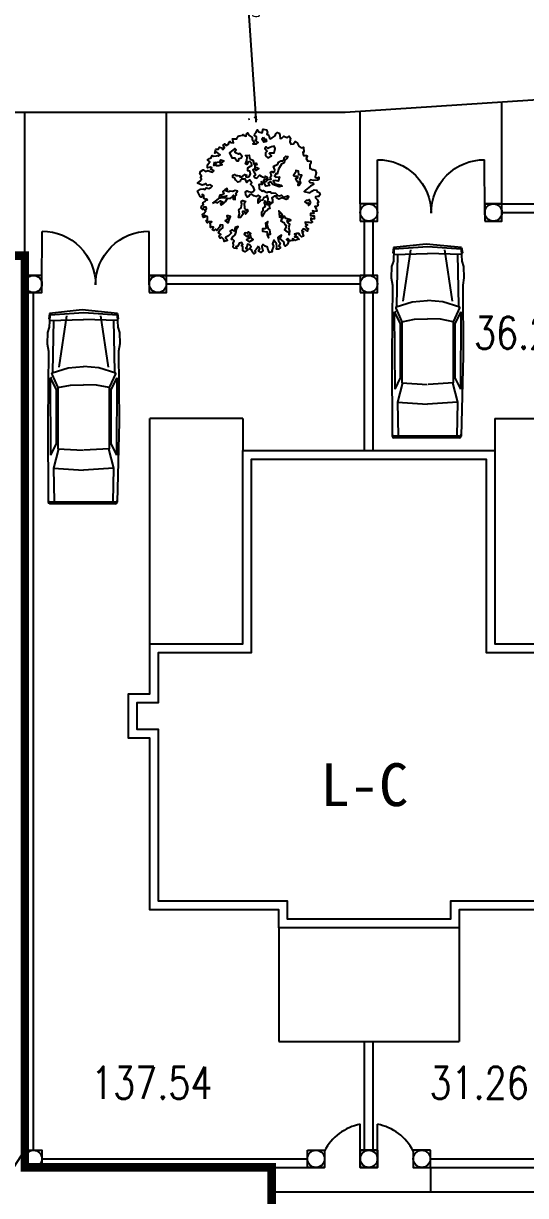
# Model space of a CAD drawing. Extents: x 1035948 to 1665131, y -158296 to 142149.
# Drawn here: x 1368461 to 1385307, y -59443 to -20117 of the extents above; entities that cross this region are included whole.
import ezdxf
from ezdxf.enums import TextEntityAlignment as Align

# ---------------------------------------------------------------- set-up
doc = ezdxf.new("R2010")
doc.units = 0
doc.header["$LTSCALE"] = 200
doc.header["$MEASUREMENT"] = 0
doc.layers.get('0').update_dxf_attribs({"linetype": 'CONTINUOUS'})
doc.layers.get('DEFPOINTS').update_dxf_attribs({"linetype": 'CONTINUOUS'})
for name, color, linetype in [('CH1', 7, 'CONTINUOUS'), ('CH3', 7, 'CONTINUOUS'), ('DL', 21, 'CONTINUOUS'), ('LH', 62, 'CONTINUOUS'), ('LMLK', 123, 'CONTINUOUS'), ('WINDOW', 2, 'CONTINUOUS'), ('WLL1', 7, 'CONTINUOUS'), ('合欢', 7, 'CONTINUOUS'), ('院子', 140, 'CONTINUOUS')]:
    doc.layers.add(name, color=color, linetype=linetype)
doc.styles.add('DIM', font='txt')
doc.styles.add('DIM_FONT', font='SIMPLEX.shx', dxfattribs={"width": 0.8})
doc.styles.add('H1', font='SimSun.ttf')
doc.dimstyles.new('DIMN80', dxfattribs={"dimscale": 0.8, "dimtxt": 300, "dimasz": 1, "dimexe": 250, "dimexo": 300, "dimgap": 150, "dimtad": 1, "dimdec": 0, "dimzin": 0, "dimdsep": 46, "dimtxsty": 'DIM_FONT', "dimblk": '_DIMX', "dimcen": 0.09, "dimclrt": 7, "dimadec": 0, "dimazin": 0, "dimtfac": 1, "dimtdec": 0, "dimtix": 1, "dimtmove": 2, "dimatfit": 3, "dimldrblk": '_DIMX', "dimfxl": 0, "dimtolj": 1, "dimtzin": 0, "dimarcsym": 0})

# ---------------------------------------------------------------- blocks, each defined once
blk = doc.blocks.new('ZW04')
at = {"layer": '合欢', "color": 3, "linetype": 'ByBlock', "elevation": 4620}
for points in [[(-149, -2071), (-241, -2195), (-299, -2255), (-275, -2313), (-333, -2364), (-399, -2296), (-409, -2221), (-508, -2170), (-433, -2102), (-501, -2020), (-583, -1996), (-627, -2170), (-627, -2129), (-566, -2212), (-675, -2287), (-751, -2255), (-760, -2163), (-751, -2088), (-811, -2044), (-751, -2003), (-794, -1935), (-901, -1962), (-952, -2071), (-1020, -2095), (-986, -2163), (-1085, -2153), (-1129, -2112), (-1112, -2027), (-1129, -1952), (-1085, -1870), (-1129, -1828), (-1194, -1819), (-1146, -1727), (-1054, -1644), (-1010, -1518), (-1003, -1409), (-935, -1317), (-1044, -1358), (-1078, -1501), (-1146, -1450), (-1245, -1501), (-1187, -1559), (-1304, -1676), (-1420, -1744), (-1338, -1853), (-1471, -1894), (-1488, -1811), (-1573, -1727), (-1621, -1768), (-1665, -1676), (-1604, -1627), (-1689, -1576), (-1638, -1460), (-1522, -1375), (-1529, -1266), (-1621, -1249), (-1648, -1341), (-1748, -1477), (-1798, -1416), (-1874, -1467), (-1915, -1450), (-1881, -1341), (-1932, -1334), (-1990, -1358), (-1990, -1300), (-1990, -1232), (-2024, -1200), (-1949, -1142), (-2058, -1125), (-2116, -1183), (-2157, -1091), (-2116, -1057), (-2107, -948), (-2225, -897), (-2216, -958), (-2276, -973), (-2308, -849), (-2250, -815), (-2174, -723), (-2225, -682), (-2150, -638), (-2157, -572), (-2259, -572), (-2301, -665), (-2352, -614), (-2342, -539), (-2267, -488), (-2291, -412), (-2216, -354), (-2140, -262), (-2124, -313), (-2250, -245), (-2250, -129), (-2318, -95), (-2301, -153), (-2359, -194), (-2393, -170), (-2492, 39), (-2383, 114), (-2267, 123), (-2216, 97), (-2167, 165), (-2065, 140), (-1983, 172), (-1932, 233), (-2024, 274), (-2124, 250), (-2191, 332), (-2242, 298), (-2318, 264), (-2492, 342), (-2410, 424), (-2335, 492), (-2383, 550), (-2335, 608), (-2400, 708), (-2376, 793), (-2276, 861), (-2184, 793), (-2092, 834), (-1990, 793), (-1915, 768), (-1874, 817), (-1990, 875), (-1939, 926), (-2000, 953), (-2107, 936), (-2107, 1052), (-2024, 1168), (-2107, 1236), (-2031, 1287), (-1966, 1319), (-1932, 1404), (-1881, 1379), (-1772, 1394), (-1714, 1404), (-1689, 1379), (-1631, 1428), (-1757, 1530), (-1832, 1496), (-1789, 1646), (-1689, 1646), (-1648, 1721), (-1556, 1697), (-1529, 1639), (-1454, 1714), (-1512, 1796), (-1512, 1806), (-1447, 1855), (-1389, 1789), (-1287, 1855), (-1296, 1906), (-1245, 1947), (-1221, 1898), (-1112, 1889), (-1153, 2049), (-1071, 2049), (-986, 2049), (-969, 2097), (-935, 2148), (-894, 2158), (-760, 2182), (-743, 2206), (-726, 2189), (-634, 2141), (-610, 2233), (-576, 2274), (-525, 2182), (-399, 2097), (-399, 2015), (-307, 1906), (-367, 1847), (-231, 1847), (-166, 1906), (-282, 1990), (-231, 2022), (-231, 2124), (-307, 2158), (-292, 2240), (-258, 2274), (-190, 2383), (-139, 2308), (-16, 2274), (18, 2417), (152, 2391), (186, 2281), (169, 2223), (244, 2189), (261, 2066), (319, 2049), (370, 2083), (487, 2158), (513, 2240), (571, 2291), (639, 2264), (664, 2189), (671, 2056), (739, 2066), (814, 2141), (930, 2097), (1015, 2148), (1066, 2073), (1049, 1930), (1081, 1838), (1183, 1855), (1248, 1940), (1333, 1889), (1391, 1763), (1483, 1704), (1568, 1721), (1585, 1537), (1551, 1530), (1576, 1404), (1627, 1404), (1692, 1411), (1709, 1387), (1709, 1379), (1678, 1287), (1736, 1185), (1767, 1195), (1852, 1185), (1852, 1135), (1811, 1052), (1818, 902), (1845, 902), (1903, 861), (1944, 868), (2012, 844), (2061, 734), (2020, 574), (2112, 533), (2163, 574), (2163, 499), (2104, 465), (1952, 448), (1835, 475), (1794, 424), (1828, 373), (1944, 356), (1952, 291), (1845, 233), (1644, 80), (1593, 22), (1818, -27), (1886, 39), (1978, 89), (2078, 80), (2071, 31)], [(2071, 31), (2170, -10), (2211, -95), (2163, -163), (2104, -163), (2037, -180), (2037, -221), (2112, -296), (2146, -395), (2104, -412), (2104, -454), (2136, -505), (2071, -555), (2003, -546), (2012, -580), (2071, -672), (2078, -730), (2003, -747), (1920, -723), (1969, -815), (1845, -822), (1835, -890), (1920, -907), (1986, -907), (1978, -999), (1995, -1023), (1920, -1040), (1852, -999), (1852, -1065), (1920, -1133), (1852, -1183), (1784, -1167), (1719, -1167), (1634, -1157), (1651, -1217), (1719, -1249), (1651, -1310), (1709, -1385), (1767, -1409), (1719, -1433), (1719, -1491), (1644, -1450), (1568, -1409), (1508, -1484), (1576, -1518), (1517, -1542), (1551, -1618), (1568, -1693), (1493, -1710), (1425, -1651), (1391, -1584), (1316, -1584), (1224, -1618), (1292, -1651), (1224, -1719), (1326, -1719), (1350, -1785), (1401, -1802), (1309, -1828), (1248, -1853), (1200, -1802), (1149, -1795), (1173, -1860), (1091, -1870), (1040, -1870), (1006, -1819), (964, -1778), (913, -1819), (964, -1870), (998, -1921), (940, -2003), (865, -2078), (838, -2044), (821, -1911), (746, -1843), (671, -1795), (722, -1651), (588, -1744), (613, -1870), (671, -1962), (622, -2071), (688, -2129), (613, -2187), (537, -2187), (554, -2088), (537, -1986), (438, -1836), (387, -1986), (421, -2071), (353, -2246), (363, -2287), (261, -2313), (212, -2221), (195, -2112), (103, -2078), (18, -2003), (-33, -2088), (11, -2246), (-64, -2313), (-149, -2262), (-108, -2180), (-149, -2071)]]:
    blk.add_lwpolyline(points, dxfattribs=at)
at = {"layer": '合欢', "color": 6, "linetype": 'ByBlock', "elevation": 4620}
for points in [[(28, 2107), (94, 1990), (129, 2031), (153, 1939), (53, 1914), (-31, 2031)], [(-813, 1314), (-785, 1370), (-869, 1482), (-925, 1454), (-1037, 1509), (-1066, 1538), (-1009, 1622), (-1066, 1679), (-1263, 1509), (-1179, 1314), (-1066, 1314), (-982, 1201), (-925, 1201), (-898, 1286)], [(114, 1398), (199, 1314), (339, 1398), (255, 1482), (283, 1509), (452, 1509), (479, 1679), (452, 1763), (339, 1735), (283, 1706), (199, 1679), (142, 1735), (87, 1679), (171, 1567), (114, 1509)], [(-1831, 1161), (-1773, 1111), (-1723, 1152), (-1639, 1161), (-1597, 1236), (-1479, 1202), (-1563, 1135), (-1630, 1094), (-1546, 1051), (-1673, 1010), (-1764, 1010), (-1798, 1077), (-1874, 1018)], [(1434, 441), (1451, 532), (1510, 649), (1393, 666), (1384, 800), (1283, 826), (1259, 750), (1192, 642), (1250, 608), (1343, 616), (1335, 541), (1259, 515), (1309, 416), (1376, 381), (1350, 273), (1410, 265), (1469, 374)], [(-1924, -422), (-1814, -371), (-1731, -405), (-1647, -364), (-1606, -330), (-1513, -379), (-1606, -431), (-1589, -498), (-1513, -446), (-1421, -364), (-1338, -230), (-1237, -245), (-1187, -204), (-1120, -120), (-1128, -271), (-1053, -280), (-1044, -154), (-994, -103), (-1019, -53), (-960, 31), (-1044, 64), (-1144, 22), (-1245, 39), (-1295, 14), (-1396, 31), (-1338, 89), (-1362, 139), (-1446, 89), (-1522, 22), (-1479, -62), (-1572, -120), (-1639, -120), (-1664, -187), (-1513, -170), (-1371, -137), (-1446, -230), (-1546, -221), (-1689, -245), (-1764, -304)], [(-642, -355), (-701, -431), (-692, -597), (-617, -699), (-584, -664), (-558, -748), (-651, -840), (-684, -740), (-768, -748), (-759, -857), (-843, -974), (-919, -974), (-885, -832), (-910, -673), (-818, -597), (-793, -446), (-826, -355), (-751, -321)], [(1853, -397), (1786, -280), (1745, -321), (1678, -321), (1627, -371), (1694, -438), (1745, -405), (1761, -513), (1803, -489)], [(1008, -1375), (1049, -1226), (965, -1159), (941, -1083), (1000, -1116), (1091, -1075), (1032, -1049), (898, -1008), (823, -924), (814, -982), (732, -815), (630, -723), (639, -824), (648, -958), (689, -915), (740, -1033), (706, -1107), (814, -1159), (857, -1241), (907, -1267), (890, -1351), (840, -1451), (898, -1485), (991, -1535), (1024, -1636), (1049, -1502)], [(-1318, -1187), (-1290, -1102), (-1234, -933), (-1318, -906), (-1375, -906), (-1347, -991), (-1347, -1046), (-1431, -1102)], [(226, -1608), (310, -1608), (283, -1440), (226, -1411), (171, -1243), (199, -1130), (114, -1187), (142, -1383), (87, -1411), (2, -1411), (2, -1495), (171, -1524), (171, -1637), (226, -1749)], [(-441, -1753), (-467, -1660), (-517, -1627), (-450, -1593), (-534, -1526), (-575, -1576), (-660, -1561), (-701, -1627), (-593, -1712), (-575, -1645), (-500, -1770), (-617, -1828), (-508, -1912), (-357, -1820)]]:
    blk.add_lwpolyline(points, close=True, dxfattribs=at)
at = {"layer": '合欢', "color": 3, "linetype": 'ByBlock', "elevation": 4620}
blk.add_lwpolyline([(-131, 206), (-131, 131), (-31, 39), (28, 64), (94, 22), (170, -20), (211, 5), (304, 14), (345, -45), (412, -28), (496, -36), (546, -87), (563, -129), (656, -137), (732, -112), (807, -187), (898, -170), (957, -137), (1000, -170), (991, -196), (941, -237), (965, -263), (907, -288), (840, -263), (747, -213), (689, -245), (622, -271), (539, -221), (522, -154), (447, -154), (354, -213), (388, -297), (388, -405), (345, -397), (313, -455), (254, -530), (278, -623), (220, -656), (179, -706), (94, -757), (-14, -932), (-31, -874), (-31, -757), (28, -690), (19, -614), (77, -580), (112, -513), (70, -405), (86, -330), (129, -379), (187, -431), (153, -463), (196, -481), (278, -379), (204, -355), (220, -254), (179, -129), (129, -196), (53, -204), (3, -312), (-89, -321), (-106, -364), (-173, -422), (-173, -312), (-139, -237), (-115, -263), (-81, -179), (-173, -120), (-249, -170), (-333, -146), (-416, -79), (-500, -103), (-526, -154), (-593, -196), (-642, -120), (-651, 14), (-593, 47), (-541, 22), (-424, -3), (-357, 22), (-307, 89), (-357, 215), (-392, 247), (-467, 307), (-416, 357), (-500, 474), (-550, 433), (-608, 374), (-660, 508), (-726, 491), (-809, 491), (-843, 457), (-860, 407), (-943, 381), (-1019, 465), (-1077, 550), (-1137, 558), (-1137, 649), (-1070, 675), (-1027, 634), (-943, 642), (-876, 625), (-869, 591), (-818, 575), (-759, 616), (-684, 675), (-601, 649), (-642, 599), (-593, 575), (-517, 599), (-467, 683), (-483, 809), (-567, 817), (-558, 926), (-467, 993), (-407, 1027), (-424, 1111), (-491, 1169), (-550, 1152), (-601, 1060), (-651, 1085), (-601, 1219), (-584, 1345), (-651, 1411), (-508, 1420), (-500, 1319), (-459, 1260), (-374, 1228), (-325, 1060), (-249, 1111), (-215, 1051), (-299, 1035), (-299, 943), (-215, 943), (-148, 901), (-258, 826), (-307, 901), (-366, 850), (-340, 776), (-273, 666), (-333, 616), (-307, 558), (-258, 550), (-215, 541), (-115, 649), (-48, 616), (86, 550), (103, 608), (161, 591), (196, 541), (112, 483), (36, 448), (86, 398), (153, 424), (220, 483), (330, 491), (295, 575), (345, 634), (304, 768), (354, 792), (421, 750), (455, 776), (472, 850), (421, 977), (488, 1027), (581, 1068), (613, 1144), (697, 1202), (773, 1202), (814, 1245), (840, 1327), (898, 1379), (974, 1370), (924, 1278), (848, 1202), (831, 1118), (732, 1068), (606, 876), (589, 768), (555, 701), (522, 716), (455, 616), (514, 575), (656, 591), (598, 416), (488, 448), (412, 433), (479, 314), (715, 273), (756, 232), (639, 198), (397, 290), (304, 390), (211, 340), (271, 256), (129, 232), (70, 349), (-57, 390), (-14, 299), (-98, 290), (-148, 282)], close=True, dxfattribs=at)
blk = doc.blocks.new('_DIMX')
blk.add_line((-150, 0), (150, 0))
at = {"const_width": 50}
blk.add_lwpolyline([(-70, -70), (70, 70)], dxfattribs=at)
blk = doc.blocks.new('*D546')
at = {"layer": 'DEFPOINTS', "color": 0}
for p in [(1375782, -16125), (1376253, -23309), (1376253, -23309)]:
    blk.add_point(p, dxfattribs=at)
at = {"layer": 'WLL1', "color": 0, "lineweight": -2}
for p, q in [((1375542, -16140), (1375582, -16138)), ((1375782, -16126), (1376253, -23309)), ((1376013, -23325), (1376053, -23322))]:
    blk.add_line(p, q, dxfattribs=at)
at = {"layer": 'WLL1', "color": 0, "lineweight": -2, "xscale": 0.8, "yscale": 0.8, "zscale": 0.8}
for p, rotation in [((1375782, -16125), 93.7502097409586), ((1376253, -23309), 273.7502097409586)]:
    blk.add_blockref('_DIMX', p, dxfattribs=dict(at, rotation=rotation))
at = {"layer": 'WLL1', "color": 7, "insert": (1376257, -19701), "char_height": 240, "attachment_point": 5, "rotation": 273.7502, "style": 'DIM_FONT'}
blk.add_mtext('\\A1;6.0', dxfattribs=at)
blk = doc.blocks.new('M_F31')
for p, q in [((397, 951), (544, 1005)), ((544, 1005), (863, 1010)), ((863, 1010), (1071, 978)), ((1071, 978), (3045, 992)), ((3045, 992), (5289, 933)), ((17, 943), (-81, -40)), ((62, 933), (0, 0)), ((17, 943), (167, 969)), ((62, 933), (397, 951)), ((80, 469), (1520, 684)), ((167, 969), (187, 944)), ((209, 942), (187, -4)), ((205, 831), (1645, 862)), ((1685, 895), (1534, 426)), ((1685, 895), (2090, 713)), ((1813, 931), (2142, 758)), ((1813, 931), (3975, 914)), ((2090, 713), (2023, 359)), ((2090, 713), (3799, 713)), ((2142, 758), (3656, 758)), ((3656, 758), (3975, 914)), ((3799, 713), (3842, 9)), ((3800, 698), (4344, 832)), ((4344, 832), (4396, -6)), ((4344, 832), (5286, 817)), ((5291, 884), (5291, -942)), ((5338, 883), (5338, -942)), ((1534, 426), (1501, -3)), ((2023, 359), (2010, -4)), ((0, 0), (62, -942)), ((-81, -40), (17, -952)), ((209, -951), (187, -5)), ((1534, -434), (1501, -5)), ((2023, -368), (2010, -5)), ((3799, -722), (3842, -18)), ((4344, -841), (4396, -3)), ((80, -478), (1520, -693)), ((1676, -877), (1534, -434)), ((2090, -722), (2023, -368)), ((17, -952), (167, -978)), ((62, -942), (397, -960)), ((167, -978), (187, -953)), ((205, -840), (1645, -871)), ((397, -960), (544, -1014)), ((1710, -892), (2090, -722)), ((1813, -940), (2142, -767)), ((1813, -940), (3975, -923)), ((2090, -722), (3799, -722)), ((2142, -767), (3656, -767)), ((3656, -767), (3975, -923)), ((3800, -707), (4344, -841)), ((4344, -841), (5286, -826)), ((544, -1014), (863, -1018)), ((863, -1018), (1071, -987)), ((1071, -987), (3045, -1000)), ((3045, -1000), (5288, -992))]:
    blk.add_line(p, q)
for centre, radius, start, end in [((1700, 861), 25, 65.7961, 162.2571), ((5241, 884), 50, 0, 88.5082), ((5288, 883), 50, 0, 88.5082), ((200, -4), 12.5, 178.7004, 181.2996), ((1514, -4), 12.5, 175.5855, 184.4145), ((2022, -4), 12.5, 177.991, 182.009), ((1700, -870), 25, 197.7429, 294.2039), ((1828, -904), 12.5, 116.9382, 269.53), ((5241, -942), 50, 270.2142, 0), ((5288, -942), 50, 270.2142, 360)]:
    blk.add_arc(centre, radius, start, end)
at = {"linetype": 'Continuous', "style": 'DIM', "flags": 9}
for tag in ['XSIZE', 'YSIZE']:
    blk.add_attdef(tag, (0, 0), '', height=0.5, dxfattribs=at)
blk = doc.blocks.new('M_A3PTU')
for p, q in [((-0.5, 0), (-0.499, -0.498)), ((0.5, 0), (0.499, -0.498))]:
    blk.add_line(p, q)
for centre, start, end in [((-0.498, -0.001), 269.885, 0.0763), ((0.498, -0.001), 179.9237, 270.115)]:
    blk.add_arc(centre, 0.498, start, end)

msp = doc.modelspace()

# ---------------------------------------------------------------- linework, layer by layer
at = {"layer": 'CH1'}
for p, q in [((1372706.90889, -40929.89817, -27056.10778), (1372706.90889, -33369.89817, -27056.10778)), ((1375826.90889, -33369.89817, -27056.10778), (1372706.90889, -33369.89817, -27056.10778)), ((1375826.90889, -33369.89817, -27056.10778), (1375826.90889, -34449.89817, -27056.10778)), ((1384274.90889, -33369.89817, -27056.10778), (1384274.90889, -34449.89817, -27056.10778)), ((1384274.90889, -33369.89817, -27056.10778), (1387106.90889, -33369.89817)), ((1377026.90889, -50457.89817, -27056.10778), (1377026.90889, -54273.89817, -27056.10778)), ((1383074.90889, -50457.89817, -27056.10778), (1383074.90889, -54273.89817, -27056.10778)), ((1377026.90889, -54273.89817, -27056.10778), (1383074.90889, -54273.89817, -27056.10778))]:
    msp.add_line(p, q, dxfattribs=at)
at = {"layer": 'CH3'}
for p, q in [((1361981.6495, -27904.98279, -18083.76634), (1368506.90889, -27904.98279)), ((1368506.90889, -27904.98279), (1368506.90889, -58497.89817)), ((1366096.3921, -61630.57879), (1368506.90889, -57921.89817)), ((1368506.90889, -58497.89817), (1376786.78261, -58497.89817)), ((1376786.78261, -58497.89817), (1376786.78261, -63009.89817))]:
    msp.add_line(p, q, dxfattribs=at)
at = {"layer": 'CH3', "const_width": 288, "elevation": -18083.76634}
msp.add_lwpolyline([(1357181.6495, -27904.98279), (1368506.90889, -27904.98279), (1368506.90889, -58497.89817), (1376786.78261, -58497.89817), (1376786.78261, -63009.89817), (1385426.90889, -63009.89817), (1385426.90889, -94041.89817), (1386602.91474, -94041.89817), (1386602.91474, -98169.89817), (1388379.59678, -98169.89817), (1388379.59678, -102326.37434), (1400882.90889, -102326.37434), (1400882.90889, -130473.89817)], dxfattribs=at)
at = {"layer": 'DL'}
for p, q in [((1393724.35072, -22164.10427), (1379252.24789, -23104.98279)), ((1384514.05602, -26169.89817), (1384514.05602, -22767.81274)), ((1379252.24789, -23104.98279), (1357181.6495, -23104.98279)), ((1379252.24789, -23104.98279), (1357181.6495, -23104.98279)), ((1368506.90889, -28569.89817), (1368506.90889, -23104.98279)), ((1373258.05602, -28569.89817), (1373258.05602, -23104.98279)), ((1379762.90889, -26169.89817), (1379762.90889, -23079.23685)), ((1376786.78261, -58497.89817), (1376786.78261, -62193.89817)), ((1382115.03517, -58497.89817), (1382115.03517, -59313.89817)), ((1376786.78261, -59313.89817), (1396515.03518, -59313.89817))]:
    msp.add_line(p, q, dxfattribs=at)
at = {"layer": 'LH'}
for points in [[(1379762.90889, -26745.89817), (1380338.90889, -26745.89817), (1380338.90889, -26169.89817), (1379762.90889, -26169.89817)], [(1379762.90889, -26745.89817), (1380338.90889, -26745.89817), (1380338.90889, -26169.89817), (1379762.90889, -26169.89817)], [(1383938.05602, -26745.89817), (1384514.05602, -26745.89817), (1384514.05602, -26169.89817), (1383938.05602, -26169.89817)], [(1368506.90889, -29145.89817), (1369082.90889, -29145.89817), (1369082.90889, -28569.89817), (1368506.90889, -28569.89817)], [(1372682.05602, -29145.89817), (1373258.05602, -29145.89817), (1373258.05602, -28569.89817), (1372682.05602, -28569.89817)], [(1379762.90889, -29145.89817), (1380338.90889, -29145.89817), (1380338.90889, -28569.89817), (1379762.90889, -28569.89817)], [(1368506.90889, -57921.89817), (1369082.90889, -57921.89817), (1369082.90889, -58497.89817), (1368506.90889, -58497.89817)], [(1377986.78261, -57921.89817), (1378562.78261, -57921.89817), (1378562.78261, -58497.89817), (1377986.78261, -58497.89817)], [(1380338.90889, -57921.89817), (1379762.90889, -57921.89817), (1379762.90889, -58497.89817), (1380338.90889, -58497.89817)], [(1379762.90889, -57921.89817), (1380338.90889, -57921.89817), (1380338.90889, -58497.89817), (1379762.90889, -58497.89817)], [(1379762.90889, -57921.89817), (1380338.90889, -57921.89817), (1380338.90889, -58497.89817), (1379762.90889, -58497.89817)], [(1380338.90889, -57921.89817), (1379762.90889, -57921.89817), (1379762.90889, -58497.89817), (1380338.90889, -58497.89817)], [(1379762.90889, -57921.89817), (1380338.90889, -57921.89817), (1380338.90889, -58497.89817), (1379762.90889, -58497.89817)], [(1380338.90889, -57921.89817), (1379762.90889, -57921.89817), (1379762.90889, -58497.89817), (1380338.90889, -58497.89817)], [(1380338.90889, -57921.89817), (1379762.90889, -57921.89817), (1379762.90889, -58497.89817), (1380338.90889, -58497.89817)], [(1379762.90889, -57921.89817), (1380338.90889, -57921.89817), (1380338.90889, -58497.89817), (1379762.90889, -58497.89817)], [(1382115.03517, -57921.89817), (1381539.03517, -57921.89817), (1381539.03517, -58497.89817), (1382115.03517, -58497.89817)]]:
    msp.add_lwpolyline(points, close=True, dxfattribs=at)
for centre in [(1380050.90889, -26457.89817), (1380050.90889, -26457.89817), (1384226.05602, -26457.89817), (1368794.90889, -28857.89817), (1372970.05602, -28857.89817), (1380050.90889, -28857.89817), (1368794.90889, -58209.89817), (1378274.78261, -58209.89817), (1380050.90889, -58209.89817), (1380050.90889, -58209.89817), (1380050.90889, -58209.89817), (1380050.90889, -58209.89817), (1380050.90889, -58209.89817), (1380050.90889, -58209.89817), (1380050.90889, -58209.89817), (1380050.90889, -58209.89817), (1381827.03517, -58209.89817)]:
    msp.add_circle(centre, 288, dxfattribs=at)
at = {"layer": 'LMLK', "elevation": -27056.10778}
for points in [[(1391426.90889, -49857.89817), (1383074.90889, -49857.89817), (1383074.90889, -50457.89817), (1377026.90889, -50457.89817), (1377026.90889, -49857.89817), (1372706.90889, -49857.89817), (1372706.90889, -44097.89817), (1371986.90889, -44097.89817), (1371986.90889, -42609.89817), (1372706.90889, -42609.89817), (1372706.90889, -40929.89817), (1375826.90889, -40929.89817), (1375826.90889, -34449.89817), (1384274.90889, -34449.89817), (1384274.90889, -40929.89817), (1390226.90889, -40929.89817)], [(1391714.90889, -49569.89817), (1382786.90889, -49569.89817), (1382786.90889, -50169.89817), (1377314.90889, -50169.89817), (1377314.90889, -49569.89817), (1372994.90889, -49569.89817), (1372994.90889, -43809.89817), (1372274.90889, -43809.89817), (1372274.90889, -42897.89817), (1372994.90889, -42897.89817), (1372994.90889, -41217.89817), (1376114.90889, -41217.89817), (1376114.90889, -34737.89817), (1383986.90889, -34737.89817), (1383986.90889, -41217.89817), (1390514.90889, -41217.89817)]]:
    msp.add_lwpolyline(points, dxfattribs=at)
at = {"layer": 'WINDOW'}
for p, q in [((1379761.64605, -57948.837, -0.05647), (1379758.9904, -57052.09777, -0.05647)), ((1380337.64605, -57948.837, -0.05647), (1380340.3017, -57052.09777, -0.05647))]:
    msp.add_line(p, q, dxfattribs=at)
for centre, start, end in [((1380079.1714, -58727.55244, -0.05647), 100.818837398, 152.83738997), ((1380020.1207, -58727.55244, -0.05647), 27.16261003, 79.181162602)]:
    msp.add_arc(centre, 1705.77379, start, end, dxfattribs=at)
at = {"layer": '院子'}
for p, q in [((1383938.05602, -26169.89817), (1386962.90889, -26169.89817)), ((1384514.05602, -26457.89817), (1386962.90889, -26457.89817)), ((1379906.90889, -28569.89817), (1379906.90889, -26745.89817)), ((1380194.90889, -28569.89817), (1380194.90889, -26745.89817)), ((1368506.90889, -58497.89817), (1368506.90889, -28569.89817)), ((1372682.05602, -28569.89817), (1379762.90889, -28569.89817)), ((1373258.05602, -28857.89817), (1377425.37726, -28857.89817)), ((1377425.37726, -28857.89817), (1379762.90889, -28857.89817)), ((1368794.90889, -57921.89817), (1368794.90889, -29145.89817)), ((1379906.90889, -34449.89817), (1379906.90889, -29145.89817)), ((1380194.90889, -34449.89817), (1380194.90889, -29145.89817)), ((1379906.90889, -57921.89817), (1379906.90889, -54273.89817)), ((1380194.90889, -57921.89817), (1380194.90889, -54273.89817)), ((1369082.90889, -58209.90318), (1377986.78261, -58209.89817)), ((1369082.90889, -58497.89817), (1378562.78261, -58497.89817)), ((1380338.90889, -58497.89817), (1379762.90889, -58497.89817)), ((1379762.90889, -58497.89817), (1380338.90889, -58497.89817)), ((1381539.03517, -58497.89817), (1392962.78261, -58497.89817)), ((1382115.03517, -58209.89817), (1386962.90889, -58209.89817))]:
    msp.add_line(p, q, dxfattribs=at)

# ---------------------------------------------------------------- block references
at = {"xscale": 1.200000000000728, "yscale": 1.200000000000728, "zscale": 1.2, "rotation": 270}
for p in [(1382023.12824, -27615.86038), (1370481.6313, -29828.37147)]:
    msp.add_blockref('M_F31', p, dxfattribs=at)
at = {"layer": 'WINDOW', "xscale": -3600, "yscale": 3600, "zscale": 3600, "rotation": 179.9999999953624}
for p in [(1382137.64605, -26484.837, -0.05647), (1370881.64605, -28884.837, -0.05647)]:
    msp.add_blockref('M_A3PTU', p, dxfattribs=at)
at = {"layer": '合欢', "ltscale": 20, "xscale": 0.8748000001069158, "yscale": 0.8748000000014144, "zscale": 0.8747999999999999}
msp.add_blockref('ZW04', (1376482.67077, -25776.69581), dxfattribs=at)

# ---------------------------------------------------------------- texts
at = {"style": 'H1'}
msp.add_text('L-C', height=1440, rotation=0.000000002, dxfattribs=at).set_placement((1379899.95499, -45657.48016, -27056.10778), align=Align.MIDDLE)
at = {"color": 7, "linetype": 'ByBlock', "char_height": 1080, "attachment_point": 5, "style": 'DIM_FONT'}
for s, insert in [('36.24', (1385240.76014, -30495.53138)), ('137.54', (1372766.75208, -55659.8006)), ('31.26', (1383747.76596, -55659.8006))]:
    msp.add_mtext(s, dxfattribs=dict(at, insert=insert))

# ---------------------------------------------------------------- dimensions: what is measured, and where the dimension line sits
at = {"layer": 'WLL1'}
dim = msp.add_aligned_dim(p1=(1375781.64751, -16124.74658), p2=(1376252.57634, -23309.3291), distance=0, text='6.0', dimstyle='DIMN80', dxfattribs=at)
dim.commit()
dim.dimension.update_dxf_attribs({"geometry": '*D546', "text_midpoint": (1376256.59801, -19701.34021)})

doc.saveas('drawing.dxf')
